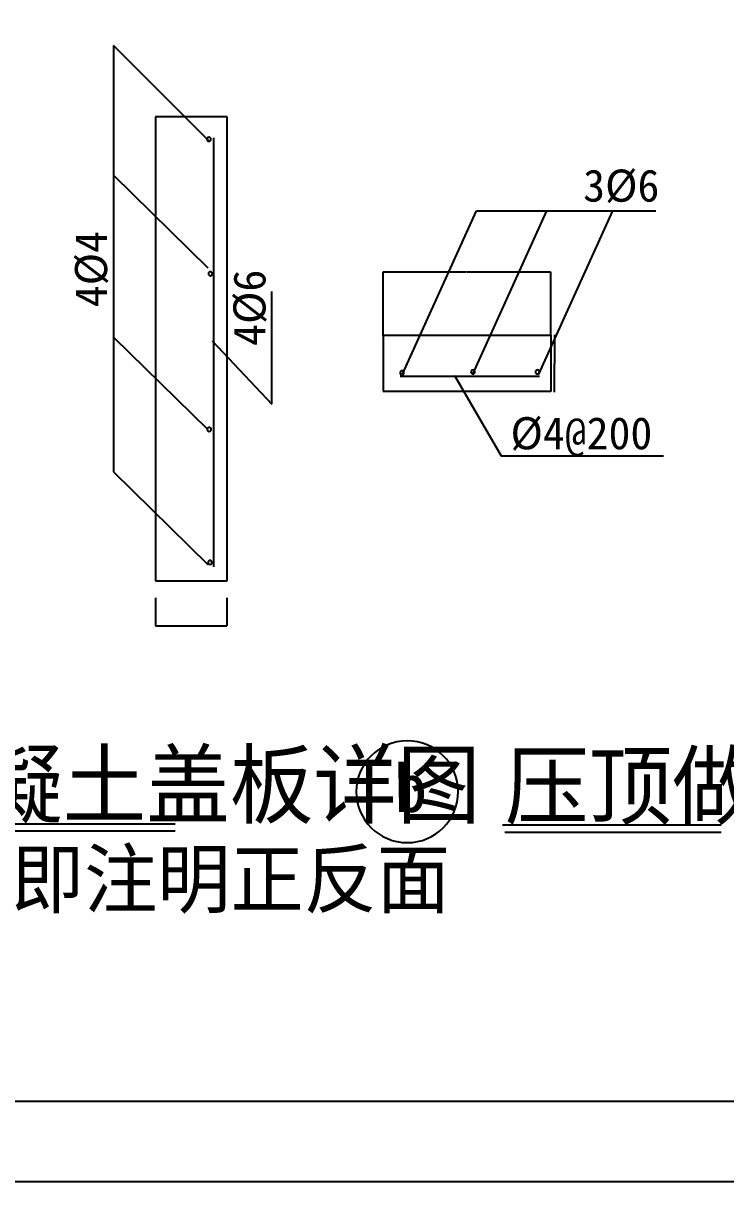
# Model space of a CAD drawing. Header units: metres. Extents: x 169789 to 254571, y -54633 to 5590.
# Drawn here: x 181401 to 190138, y -24110 to -9694 of the extents above; entities that cross this region are included whole.
import ezdxf

# ---------------------------------------------------------------- set-up
doc = ezdxf.new("R2010")
doc.units = ezdxf.units.M
doc.layers.add('DIM', color=3, linetype='Continuous')
doc.layers.add('WALL', color=40, linetype='Continuous')
doc.dimstyles.get("Standard").update_dxf_attribs({"dimtxt": 2.5, "dimasz": 2.5, "dimexe": 1.25, "dimexo": 0.625, "dimtad": 1, "dimcen": 2.5, "dimazin": 3, "dimtfac": 1, "dimtmove": 0, "dimatfit": 3})

# ---------------------------------------------------------------- blocks, each defined once
blk = doc.blocks.new('*D58')
for p, q in [((185877.5, -13588.17), (185877.5, -12788.06)), ((185877.75, -12788.06), (186914.945, -12788.06)), ((186922.945, -12788.06), (187960.14, -12788.06)), ((187960.39, -13588.17), (187960.39, -12788.06))]:
    blk.add_line(p, q)
at = {"layer": 'Defpoints'}
for p in [(185877.5, -12788.06), (185877.5, -13588.17), (187960.39, -13588.17)]:
    blk.add_point(p, dxfattribs=at)
at = {"layer": 'DIM', "insert": (186918.945, -12788.06), "char_height": 1, "attachment_point": 5}
blk.add_mtext('200(240)', dxfattribs=at)
blk = doc.blocks.new('*D59')
for p, q in [((188008.83, -13572.03), (188008.83, -13929.1)), ((188008.58, -13929.1), (188008.33, -13929.1)), ((188008.83, -14286.18), (188008.83, -13929.1)), ((188008.83, -13929.1), (188008.83, -13929.1)), ((188009.08, -13929.1), (188009.33, -13929.1))]:
    blk.add_line(p, q)
at = {"layer": 'Defpoints'}
for p in [(188008.83, -13572.03), (188008.83, -13929.1), (188008.83, -14286.18)]:
    blk.add_point(p, dxfattribs=at)
at = {"layer": 'DIM', "insert": (188008.83, -13927.975), "char_height": 1, "attachment_point": 5}
blk.add_mtext('60', dxfattribs=at)
blk = doc.blocks.new('*D60')
for p, q in [((183045.49, -16843.04), (183045.49, -17194.74)), ((183933.31, -16843.04), (183933.31, -17194.74)), ((183045.74, -17194.74), (183488.4, -17194.74)), ((183490.4, -17194.74), (183933.06, -17194.74))]:
    blk.add_line(p, q)
at = {"layer": 'Defpoints'}
for p in [(183045.49, -16843.04), (183933.31, -16843.04), (183045.49, -17194.74)]:
    blk.add_point(p, dxfattribs=at)
at = {"layer": 'DIM', "insert": (183489.4, -17194.74), "char_height": 1, "attachment_point": 5}
blk.add_mtext('60', dxfattribs=at)

msp = doc.modelspace()

# ---------------------------------------------------------------- linework, layer by layer
for points in [[(169860.09, -24110.4), (169860.09, 5589.6), (211860.09, 5589.6), (211860.09, -24110.4)], [(172360.09, -23110.4), (172360.09, 4589.6), (210860.09, 4589.6), (210860.09, -23110.4)]]:
    msp.add_lwpolyline(points, close=True)
msp.add_lwpolyline([(172360.09, 4589.6), (210860.09, 4589.6), (210860.09, -23110.4), (172360.09, -23110.4), (172360.09, 4589.6)])
at = {"layer": 'DIM'}
for p, q in [((183717.06, -11164.74), (182523.95, -9972.68)), ((182523.95, -9972.68), (182523.95, -15278.24)), ((182523.95, -11587.41), (183696.06, -12737.53)), ((186119.69, -14060.33), (187040.04, -12028.09)), ((186991.61, -14060.33), (187911.96, -12028.09)), ((187040.04, -12028.09), (189268.26, -12028.09)), ((187815.08, -14060.33), (188735.43, -12028.09)), ((184494.98, -14435.46), (184494.98, -13031.94)), ((182523.95, -13600.59), (183696.06, -14750.71)), ((183752.25, -13644.97), (184494.98, -14435.46)), ((186765.55, -14076.46), (187346.82, -15076.67)), ((187346.82, -15076.67), (189365.15, -15076.67)), ((182523.95, -15278.24), (183696.06, -16428.35))]:
    msp.add_line(p, q, dxfattribs=at)
for points in [[(183685.54, -11138.77, 1), (183735.54, -11138.77, 1)], [(183704.35, -12812.3, 1), (183754.35, -12812.3, 1)], [(186085.69, -14044.62, 1), (186135.69, -14044.62, 1)], [(186968.84, -14033.34, 1), (187018.84, -14033.34, 1)], [(187771.01, -14033.64, 1), (187821.01, -14033.64, 1)], [(183688.95, -14749.08, 1), (183738.95, -14749.08, 1)], [(183699.79, -16404.37, 1), (183749.79, -16404.37, 1)]]:
    msp.add_lwpolyline(points, format="xyb", close=True, dxfattribs=at)
for points in [[(183766.99, -11119.97), (183766.99, -16460.21)], [(186090.47, -14087.59), (187821.93, -14087.59)]]:
    msp.add_lwpolyline(points, dxfattribs=at)
at = {"layer": 'WALL'}
for p, q in [((183048.31, -10860.54), (183048.31, -16634.37)), ((183938.13, -10860.54), (183048.31, -10860.54)), ((183938.13, -16634.37), (183938.13, -10860.54)), ((185879.58, -14267.19), (185879.58, -13576.68)), ((185879.58, -13576.68), (187964.3, -13576.68)), ((187964.3, -13576.68), (187964.3, -14275.89)), ((187964.3, -14275.89), (185874.59, -14275.89)), ((183048.31, -16634.37), (183938.13, -16634.37)), ((175650.45, -19744.39), (183290.83, -19744.39)), ((187391.44, -19759.36), (190079.27, -19759.36))]:
    msp.add_line(p, q, dxfattribs=at)
msp.add_lwpolyline([(185543.08, -19256.71, 1), (186810.58, -19256.71, 1)], format="xyb", close=True, dxfattribs=at)
for points in [[(175620.81, -19655.58), (183290.83, -19655.58)], [(187361.79, -19670.55), (190079.27, -19670.55)]]:
    msp.add_lwpolyline(points, dxfattribs=at)

# ---------------------------------------------------------------- texts
at = {"layer": 'DIM'}
for s, p in [('3%%c6', (188364.05, -11915.16)), ('%%c4@200', (187459.86, -14996))]:
    msp.add_text(s, height=400, dxfattribs=at).set_placement(p)
for s, p in [('4%%c4', (182444.38, -13228.98)), ('4%%c6', (184414.25, -13709.5))]:
    msp.add_text(s, height=400, rotation=90, dxfattribs=at).set_placement(p)
at = {"layer": 'WALL'}
for s, height, p in [('预制钢筋混凝土盖板详图', 800, (175650.45, -19566.77)), ('压顶做法', 800, (187391.44, -19581.74)), ('预制完后应立即注明正反面', 700, (175788.78, -20691.44))]:
    msp.add_text(s, height=height, dxfattribs=at).set_placement(p)
msp.add_text('b', height=600, rotation=1, dxfattribs=at).set_placement((186019.05, -19511.26))

# ---------------------------------------------------------------- dimensions: what is measured, and where the dimension line sits
at = {"layer": 'DIM'}
for base, p1, p2, text, picture, middle in [((185877.5, -12788.06), (185877.5, -13588.17), (187960.39, -13588.17), '200(240)', '*D58', (186918.945, -12788.06)), ((188008.83, -13929.1), (188008.83, -14286.18), (188008.83, -13572.03), '60', '*D59', (188008.83, -13927.975)), ((183045.49, -17194.74), (183045.49, -16843.04), (183933.31, -16843.04), '60', '*D60', (183489.4, -17194.74))]:
    dim = msp.add_linear_dim(base=base, p1=p1, p2=p2, text=text, dimstyle='Standard', dxfattribs=at)
    dim.commit()
    dim.dimension.update_dxf_attribs({"geometry": picture, "text_midpoint": middle})

doc.saveas('drawing.dxf')
